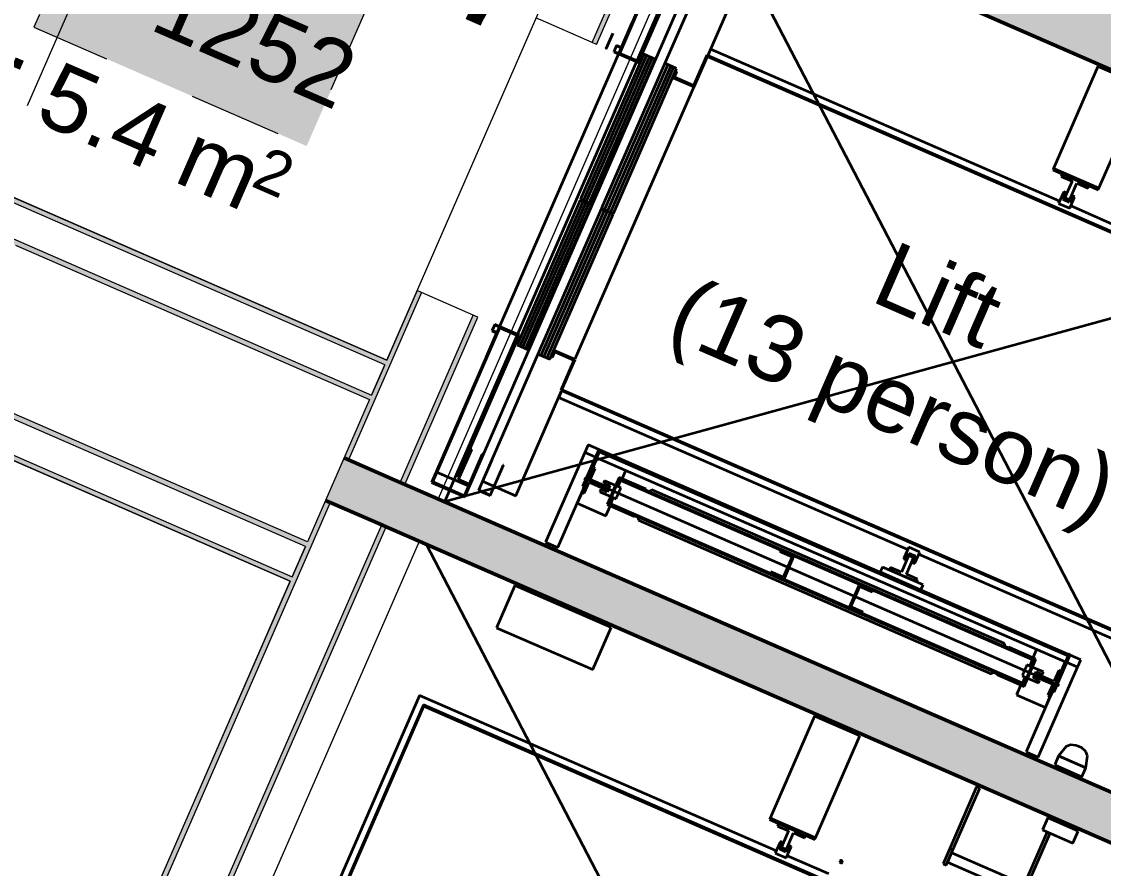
# Model space of a CAD drawing. Header units: millimetres. Extents: x -50172 to 258853, y -59787 to 25069.
# Drawn here: x 182827 to 186099, y -393 to 2169 of the extents above; entities that cross this region are included whole.
import ezdxf
from ezdxf.enums import TextEntityAlignment as Align

# ---------------------------------------------------------------- set-up
doc = ezdxf.new("R2010")
doc.units = ezdxf.units.MM
doc.header["$MEASUREMENT"] = 0
doc.linetypes.add('Dashed', pattern=[564.444447, 282.222223, -282.222223])
doc.linetypes.add('Double Dashed', pattern=[1093.611073, 529.166651, -211.666656, 141.111112, -211.666656])
for name, color, linetype in [('A-05-M_Gross_Int_Circulation', 7, 'Continuous'), ('A-15-MG_Structural_Grid', 7, 'Continuous'), ('A-20-M_Floor_Slab', 7, 'Continuous'), ('A-25-M_Wall_Int', 7, 'Continuous'), ('A-95-P_Drawing', 7, 'Continuous'), ('ArchiCAD Door Markers', 7, 'Continuous'), ('ArchiCAD Doors', 7, 'Continuous')]:
    doc.layers.add(name, color=color, linetype=linetype)
for name, color, linetype, lineweight, true_color in [('A-05-M_Gross_Int_Circulation_Pen_No__74', 7, 'Continuous', 20, 0x606060), ('A-15-MG_Structural_Grid_Pen_No__163', 7, 'Continuous', 0, 0x750077), ('A-25-M_Wall_Int_Pen_No__107', 7, 'Continuous', 15, 0xa6a6a6), ('A-25-M_Wall_Int_Pen_No__27', 7, 'Continuous', 50, 0x2a2a2a), ('A-95-H_Fill_Plan.Fill#1_Pen_No__61', 7, 'Continuous', 20, 0x6a6a6a), ('ArchiCAD Doors_Pen_No__43', 7, 'Continuous', 30, 0x444444), ('ArchiCAD Doors_Pen_No__63', 7, 'Continuous', 20, 0x606060)]:
    doc.layers.add(name, color=color, linetype=linetype, lineweight=lineweight, true_color=true_color)
for name, color, linetype, lineweight in [('A-20-M_Floor_Slab_Pen_No__89', 8, 'Continuous', 20), ('A-25-M_Wall_Int_Pen_No__1', 7, 'Continuous', 13), ('A-80-M_Lift_Pen_No__8', 7, 'Continuous', 35), ('A-95-H_Fill_Plan.Fill#1_Pen_No__1', 7, 'Continuous', 13), ('A-95-P_Drawing_Pen_No__2', 8, 'Continuous', 15), ('ArchiCAD Door Markers_Pen_No__1', 7, 'Continuous', 13), ('ArchiCAD Door Markers_Pen_No__5', 7, 'Continuous', 25), ('ArchiCAD Doors_Pen_No__1', 7, 'Continuous', 13), ('ArchiCAD Zone Stamps_Pen_No__9', 7, 'Continuous', 13)]:
    doc.layers.add(name, color=color, linetype=linetype, lineweight=lineweight)
doc.styles.add('GENERATED_STYLE_1', font='')
doc.styles.add('GENERATED_STYLE_2', font='')
doc.styles.add('GENERATED_STYLE_3', font='')
doc.styles.add('GENERATED_STYLE_4', font='')
doc.styles.get('GENERATED_STYLE_1').set_extended_font_data('Arial', bold=True)
doc.styles.get('GENERATED_STYLE_2').set_extended_font_data('Swis721 BT', bold=True)
doc.styles.get('GENERATED_STYLE_3').set_extended_font_data('Arial')
doc.styles.get('GENERATED_STYLE_4').set_extended_font_data('Swis721 BT')

# ---------------------------------------------------------------- blocks, each defined once
blk = doc.blocks.new('Lobby_INB 1252_39_3', base_point=(183406.3, 2100.4))
at = {"layer": 'A-05-M_Gross_Int_Circulation_Pen_No__74', "linetype": 'Continuous'}
for p, q in [((183931.1, 1144.7), (184687.4, 2879.1)), ((181295.1, 2294.1), (183931.1, 1144.7))]:
    blk.add_line(p, q, dxfattribs=at)
at = {"layer": 'ArchiCAD Zone Stamps_Pen_No__9'}
for tag, height, style, p in [('ROOM_NAME', 250, 'GENERATED_STYLE_1', (183167, 3401.2)), ('zoneNameLine2', 250, 'GENERATED_STYLE_1', (182978.5, 2969.1)), ('ROOM_NUMBER', 200, 'GENERATED_STYLE_3', (182790.1, 2548.4)), ('measuredAreaCode', 200, 'GENERATED_STYLE_3', (182633.1, 2188.3)), ('DUMMY_649', 200, 'GENERATED_STYLE_3', (182940.5, 2054.2)), ('DUMMY_650', 200, 'GENERATED_STYLE_3', (183290, 1901.8)), ('DUMMY_651', 133.3, 'GENERATED_STYLE_3', (183569.3, 1795.3))]:
    blk.add_attdef(tag, text='', height=height, rotation=336.4404, dxfattribs=dict(at, style=style)).set_placement(p, align=Align.TOP_LEFT)
blk = doc.blocks.new('Stair 03_INB 1253_40_3', base_point=(180885.9, -2222.7))
at = {"layer": 'A-05-M_Gross_Int_Circulation_Pen_No__74', "linetype": 'Continuous'}
for p, q in [((183639.3, 475.5), (182449.4, 994.4)), ((181172.9, -5180.7), (183639.3, 475.5))]:
    blk.add_line(p, q, dxfattribs=at)
at = {"layer": 'ArchiCAD Zone Stamps_Pen_No__9'}
for tag, height, style, p in [('ROOM_NAME', 250, 'GENERATED_STYLE_1', (180646.6, -921.9)), ('zoneNameLine2', 250, 'GENERATED_STYLE_1', (180458.1, -1354)), ('ROOM_NUMBER', 200, 'GENERATED_STYLE_3', (180269.7, -1774.7)), ('measuredAreaCode', 200, 'GENERATED_STYLE_3', (180112.7, -2134.9)), ('DUMMY_649', 200, 'GENERATED_STYLE_3', (180420.1, -2268.9)), ('DUMMY_650', 200, 'GENERATED_STYLE_3', (180909.4, -2482.3)), ('DUMMY_651', 133.3, 'GENERATED_STYLE_3', (181188.7, -2588.8))]:
    blk.add_attdef(tag, text='', height=height, rotation=336.4404, dxfattribs=dict(at, style=style)).set_placement(p, align=Align.TOP_LEFT)
blk = doc.blocks.new('Slab_3_3', base_point=(169200.6, -115.4))
at = {"layer": 'A-20-M_Floor_Slab_Pen_No__89', "linetype": 'Continuous', "flags": 128}
for points in [[(184086.2, 724.8), (186359.5, -266.4), (187160.9, 1571.5), (184887.6, 2562.7)], [(183228.9, -1241.4), (184030.3, 596.5), (186303.5, -394.8), (185502.1, -2232.6)]]:
    blk.add_lwpolyline(points, close=True, dxfattribs=at)
blk = doc.blocks.new('Double Door Asymmetric 19_4')
at = {"layer": 'ArchiCAD Doors_Pen_No__1', "linetype": 'Continuous'}
for p, q in [((-623.4, 0), (-635.4, 0)), ((-623.4, 0), (-623.4, -15)), ((623.4, 0), (623.4, -15)), ((623.4, 0), (635.4, 0)), ((-623.4, -15), (-623.4, -115)), ((623.4, -15), (623.4, -115)), ((-623.4, -130), (-635.4, -130)), ((-623.4, -115), (-623.4, -130)), ((623.4, -115), (623.4, -130)), ((623.4, -130), (635.4, -130))]:
    blk.add_line(p, q, dxfattribs=at)
at = {"layer": 'ArchiCAD Doors_Pen_No__43', "linetype": 'Continuous'}
for p, q in [((-557.4, 0), (-623.4, 0)), ((-623.4, 0), (-623.4, -130)), ((-557.4, -130), (-557.4, 0)), ((623.4, 0), (557.4, 0)), ((557.4, 0), (557.4, -130)), ((623.4, -130), (623.4, 0)), ((-623.4, -130), (-557.4, -130)), ((557.4, -130), (623.4, -130))]:
    blk.add_line(p, q, dxfattribs=at)
at = {"layer": 'ArchiCAD Doors_Pen_No__63', "linetype": 'Continuous'}
for p, q in [((-557.4, 0), (-557.4, 724.9)), ((557.4, 0), (557.4, 390))]:
    blk.add_line(p, q, dxfattribs=at)
for centre, radius, start, end in [((-557.4, 0), 724.9, 0, 90), ((557.4, 0), 390, 90, 180)]:
    blk.add_arc(centre, radius, start, end, dxfattribs=at)
blk = doc.blocks.new('Door Stamp 17_2')
at = {"layer": 'ArchiCAD Door Markers_Pen_No__5', "linetype": 'Continuous'}
for p, q in [((529.8, -190), (-529.8, -190)), ((-529.8, -190), (-529.8, -401.8)), ((529.8, -401.8), (529.8, -190)), ((-529.8, -401.8), (529.8, -401.8)), ((-529.8, -401.8), (529.8, -401.8))]:
    blk.add_line(p, q, dxfattribs=at)
at = {"layer": 'ArchiCAD Door Markers_Pen_No__1', "style": 'GENERATED_STYLE_2'}
blk.add_attdef('AC_WIDO_ID', text='', height=150, dxfattribs=at).set_placement((-470.9, -357), align=Align.BOTTOM_LEFT)
blk = doc.blocks.new('Wall_78_3', base_point=(181176, 2346))
at = {"layer": 'A-25-M_Wall_Int_Pen_No__107', "linetype": 'Continuous'}
for points in [[(181295.1, 2294.1), (181289.1, 2280.3), (181541.8, 2170.1), (181547.8, 2183.9)], [(181249.2, 2188.7), (181243.2, 2174.9), (181495.8, 2064.7), (181501.8, 2078.5)], [(182690.8, 1685.5), (182684.8, 1671.8), (183925.1, 1130.9), (183931.1, 1144.7)], [(182638.8, 1566.3), (183879.1, 1025.5), (183885.1, 1039.2), (182644.8, 1580.1)]]:
    blk.add_hatch(color=256, dxfattribs=at).paths.add_polyline_path(points)
at = {"layer": 'A-25-M_Wall_Int_Pen_No__1', "linetype": 'Continuous'}
for p, q in [((181541.8, 2170.1), (181289.1, 2280.3)), ((181249.2, 2188.7), (181501.8, 2078.5)), ((181501.8, 2078.5), (181541.8, 2170.1)), ((181547.8, 2183.9), (181536.8, 2188.7)), ((181541.8, 2170.1), (181547.8, 2183.9)), ((181495.8, 2064.7), (181484.8, 2069.5)), ((181495.8, 2064.7), (181501.8, 2078.5)), ((182644.8, 1580.1), (182684.8, 1671.8)), ((182684.8, 1671.8), (182690.8, 1685.5)), ((183925.1, 1130.9), (182684.8, 1671.8)), ((182690.8, 1685.5), (182701.8, 1680.7)), ((182638.8, 1566.3), (182644.8, 1580.1)), ((182644.8, 1580.1), (183885.1, 1039.2)), ((182638.8, 1566.3), (182649.8, 1561.5))]:
    blk.add_line(p, q, dxfattribs=at)
at = {"layer": 'A-25-M_Wall_Int_Pen_No__1', "linetype": 'Continuous', "flags": 128}
for points in [[(181547.8, 2183.9), (181295.1, 2294.1)], [(181289.1, 2280.3), (181249.2, 2188.7)], [(181243.2, 2174.9), (181495.8, 2064.7)], [(183931.1, 1144.7), (182690.8, 1685.5)], [(182638.8, 1566.3), (182689.2, 1544.4)], [(182703, 1538.4), (182794.6, 1498.4)], [(182808.4, 1492.4), (183879.1, 1025.5)], [(183885.1, 1039.2), (183925.1, 1130.9)]]:
    blk.add_lwpolyline(points, dxfattribs=at)
at = {"layer": 'ArchiCAD Door Markers'}
ref = blk.add_blockref('Door Stamp 17_2', (182119.3, 1934.7), dxfattribs=dict(at, rotation=336.440386522318))
ref.add_attrib('AC_WIDO_ID', 'XD01.013', dxfattribs={"layer": 'ArchiCAD Door Markers_Pen_No__1', "color": 7, "height": 150, "rotation": 336.4404, "style": 'GENERATED_STYLE_2'}).set_placement((181527, 1799.5), align=Align.BOTTOM_LEFT)
at = {"layer": 'ArchiCAD Doors', "color": 251, "linetype": 'Continuous', "lineweight": 20, "true_color": 0x606060, "xscale": -1, "zscale": 1000, "rotation": 156.4403865223181}
blk.add_blockref('Double Door Asymmetric 19_4', (182067.3, 1815.5), dxfattribs=at)
blk = doc.blocks.new('Wall_80_3', base_point=(182620.5, 1061.6))
at = {"layer": 'A-25-M_Wall_Int_Pen_No__107', "linetype": 'Continuous'}
for points in [[(183691.3, 594.7), (182620.5, 1061.6), (182600.8, 1053.8), (183685.3, 580.9)], [(182449.4, 994.4), (183639.3, 475.5), (183645.3, 489.3), (182469.1, 1002.1)]]:
    blk.add_hatch(color=256, dxfattribs=at).paths.add_polyline_path(points)
at = {"layer": 'A-25-M_Wall_Int_Pen_No__1', "linetype": 'Continuous'}
for p, q in [((183685.3, 580.9), (182600.8, 1053.8)), ((182469.1, 1002.1), (183645.3, 489.3))]:
    blk.add_line(p, q, dxfattribs=at)
at = {"layer": 'A-25-M_Wall_Int_Pen_No__1', "linetype": 'Continuous', "flags": 128}
for points in [[(183691.3, 594.7), (182620.5, 1061.6)], [(182449.4, 994.4), (183639.3, 475.5)], [(183645.3, 489.3), (183685.3, 580.9)]]:
    blk.add_lwpolyline(points, dxfattribs=at)
blk = doc.blocks.new('Simple Door Opening_9')
at = {"layer": 'ArchiCAD Doors_Pen_No__1', "linetype": 'Continuous'}
for p, q in [((-450, 200), (-450, 185)), ((450, 200), (450, 185)), ((-450, 185), (-450, 15)), ((450, 185), (450, 15)), ((-450, 15), (-450, 0)), ((450, 15), (450, 0))]:
    blk.add_line(p, q, dxfattribs=at)
blk = doc.blocks.new('Wall_81_3', base_point=(181172.9, -5180.7))
at = {"layer": 'A-25-M_Wall_Int_Pen_No__107', "linetype": 'Continuous'}
for points in [[(184566, 2100.2), (184870.7, 2799.2), (184857, 2805.2), (184552.2, 2106.2)], [(183815.8, 842.8), (184036.6, 1349.2), (184022.9, 1355.2), (183802.1, 848.8)], [(183985.4, 768.8), (184206.2, 1275.3), (184192.5, 1281.3), (183971.6, 774.8)], [(183746.1, 720.4), (182944.7, -1117.5), (182958.4, -1123.4), (183759.8, 714.4)], [(183915.7, 646.5), (183114.3, -1191.4), (183128, -1197.4), (183929.4, 640.5)]]:
    blk.add_hatch(color=256, dxfattribs=at).paths.add_polyline_path(points)
at = {"layer": 'A-25-M_Wall_Int_Pen_No__107', "linetype": 'Continuous', "lineweight": 0, "true_color": 0x535353}
for points in [[(183802.1, 848.8), (183746.1, 720.4), (183759.8, 714.4), (183815.8, 842.8)], [(183815.8, 842.8), (183759.8, 714.4), (183915.7, 646.5), (183971.6, 774.8)], [(183971.6, 774.8), (183915.7, 646.5), (183929.4, 640.5), (183985.4, 768.8)]]:
    blk.add_hatch(color=251, dxfattribs=at).paths.add_polyline_path(points)
at = {"layer": 'A-25-M_Wall_Int_Pen_No__1', "linetype": 'Continuous'}
for p, q in [((184552.2, 2106.2), (184857, 2805.2)), ((184036.6, 1349.2), (183815.8, 842.8)), ((183971.6, 774.8), (184192.5, 1281.3)), ((183759.8, 714.4), (182958.4, -1123.4)), ((183114.3, -1191.4), (183915.7, 646.5))]:
    blk.add_line(p, q, dxfattribs=at)
at = {"layer": 'A-25-M_Wall_Int_Pen_No__1', "linetype": 'Continuous', "flags": 128}
for points in [[(184566, 2100.2), (184870.7, 2799.2)], [(184022.9, 1355.2), (183931.1, 1144.7)], [(183985.4, 768.8), (184206.2, 1275.3)], [(183925.1, 1130.9), (183885.1, 1039.2)], [(183879.1, 1025.5), (183691.3, 594.7)], [(183128, -1197.4), (183929.4, 640.5)], [(183685.3, 580.9), (183645.3, 489.3)], [(183639.3, 475.5), (181172.9, -5180.7)]]:
    blk.add_lwpolyline(points, dxfattribs=at)
at = {"layer": 'A-25-M_Wall_Int_Pen_No__27', "linetype": 'Continuous'}
for p, q in [((183815.8, 842.8), (183802.1, 848.8)), ((183971.6, 774.8), (183815.8, 842.8)), ((183985.4, 768.8), (183971.6, 774.8)), ((183746.1, 720.4), (183759.8, 714.4)), ((183759.8, 714.4), (183915.7, 646.5)), ((183915.7, 646.5), (183929.4, 640.5))]:
    blk.add_line(p, q, dxfattribs=at)
at = {"layer": 'ArchiCAD Doors', "color": 251, "linetype": 'Continuous', "lineweight": 20, "true_color": 0x606060, "xscale": -0.9999999999999997, "zscale": 1000, "rotation": 246.4404151012782}
blk.add_blockref('Simple Door Opening_9', (184202.8, 1767.7), dxfattribs=at)
blk = doc.blocks.new('Wall_82_3', base_point=(183802.1, 848.8))
at = {"layer": 'A-25-M_Wall_Int_Pen_No__107', "linetype": 'Continuous', "lineweight": 0, "true_color": 0x535353}
blk.add_hatch(color=251, dxfattribs=at).paths.add_polyline_path([(183929.4, 640.5), (186395.2, -434.7), (186451.2, -306.4), (183985.4, 768.8)])
at = {"layer": 'A-25-M_Wall_Int_Pen_No__27', "linetype": 'Continuous', "flags": 128}
for points in [[(186451.2, -306.4), (183985.4, 768.8)], [(183929.4, 640.5), (186395.2, -434.7)]]:
    blk.add_lwpolyline(points, dxfattribs=at)
blk = doc.blocks.new('Wall_114_3', base_point=(187614, 1744.8))
at = {"layer": 'A-25-M_Wall_Int_Pen_No__107', "linetype": 'Continuous', "lineweight": 0, "true_color": 0x535353}
blk.add_hatch(color=251, dxfattribs=at).paths.add_polyline_path([(187614, 1744.8), (184922.7, 2918.3), (184786.8, 2606.7), (187252.6, 1531.5)])
at = {"layer": 'A-25-M_Wall_Int_Pen_No__27', "linetype": 'Continuous', "flags": 128}
for points in [[(184922.7, 2918.3), (184786.8, 2606.7)], [(187614, 1744.8), (184922.7, 2918.3)], [(184786.8, 2606.7), (187252.6, 1531.5)]]:
    blk.add_lwpolyline(points, dxfattribs=at)
blk = doc.blocks.new('Sign Disabled 19')
at = {"layer": 'A-95-P_Drawing_Pen_No__2', "linetype": 'Continuous'}
for p, q in [((-123.6, 420.7), (-78.8, 86.1)), ((-67.4, 383.6), (-67.2, 385.5)), ((-43.7, 267.7), (-67.4, 383.6)), ((165.7, 266.8), (-43.7, 267.7)), ((165.6, 221), (165.7, 266.8)), ((-136, 183.1), (-141.5, 224.1)), ((-17.6, 139.9), (-34.4, 221.8)), ((-34.4, 221.8), (165.6, 221)), ((243.1, 138.9), (-17.6, 139.9)), ((294.8, -71.4), (243.1, 138.9)), ((-78.8, 86.1), (205.6, 84.9)), ((205.6, 84.9), (275.7, -172.4)), ((387.9, -51.1), (294.8, -71.4)), ((407.9, -132.4), (387.9, -51.1)), ((234, -97.7), (195.1, -88.9)), ((275.7, -172.4), (407.9, -132.4))]:
    blk.add_line(p, q, dxfattribs=at)
for centre, radius, start, end in [((-56.9, 464.8), 79.9, 262.6381, 213.4333), ((-38.6, -35.9), 279.6, 111.5915, 347.2138), ((-38.6, -35.8), 239.7, 113.9786, 347.2138)]:
    blk.add_arc(centre, radius, start, end, dxfattribs=at)
blk = doc.blocks.new('Standard grid marker')
at = {"layer": 'A-15-MG_Structural_Grid_Pen_No__163', "linetype": 'Double Dashed'}
blk.add_line((1000, 0), (29726, 0), dxfattribs=at)
at = {"layer": 'A-15-MG_Structural_Grid_Pen_No__163', "style": 'GENERATED_STYLE_4'}
for tag, p in [('AC_MarkerText_1_0', (-500, 41.2)), ('AC_MarkerText_1_1', (31226, 41.2))]:
    blk.add_attdef(tag, text='', height=350, rotation=90, dxfattribs=at).set_placement(p, align=Align.MIDDLE_CENTER)

msp = doc.modelspace()

# ---------------------------------------------------------------- hatches: boundary and pattern name
at = {"layer": 'A-95-H_Fill_Plan.Fill#1_Pen_No__61', "linetype": 'Continuous', "lineweight": 0, "true_color": 0x1a1a1a}
msp.add_hatch(color=179, dxfattribs=at).paths.add_polyline_path([(184248.4, 3076), (183423.4, 3435.7), (182863.8, 2152.4), (183688.8, 1792.7)])

# ---------------------------------------------------------------- linework, layer by layer
at = {"layer": 'A-80-M_Lift_Pen_No__8', "linetype": 'Continuous'}
for p, q in [((184907.6, 2554.1), (186379.5, -275.1)), ((184121.2, 750.6), (184892.6, 2519.7)), ((184837.6, 2543.7), (184631.8, 2071.6)), ((184635.7, 2073.1), (184839.2, 2539.7)), ((184875.4, 2472.7), (184690.7, 2049.2)), ((184692.3, 2045.2), (184878.1, 2471.5)), ((184187, 776.4), (184918.5, 2453.9)), ((184940, 2428.1), (184772.1, 2043.1)), ((184902.1, 2066.1), (185040.8, 2384.2)), ((184671.5, 2163.9), (184639.7, 2091)), ((184671.9, 2163.7), (184671.5, 2163.9)), ((184626, 2097), (184617.6, 2077.8)), ((184618.9, 2078.3), (184626.5, 2095.7)), ((184639.7, 2091), (184626, 2097)), ((184626.5, 2095.7), (184639.8, 2089.9)), ((184631.8, 2071.6), (184272, 1246.6)), ((184708.8, 2070.7), (184517.6, 1632.1)), ((184717.3, 2067), (184526.1, 1628.4)), ((184725.8, 2063.3), (184534.5, 1624.7)), ((184617.6, 2077.8), (184631.8, 2071.6)), ((184632.2, 2072.5), (184618.9, 2078.3)), ((184631.8, 2071.6), (184692.3, 2045.2)), ((184690.7, 2049.2), (184635.7, 2073.1)), ((184742.7, 2055.9), (184708.8, 2070.7)), ((184899.3, 2067.3), (184859.4, 1975.6)), ((184860.9, 1971.7), (184900.9, 2063.3)), ((186829.8, 1225.5), (184899.3, 2067.3)), ((184900.9, 2063.3), (186825.9, 1224)), ((184910.9, 2086.3), (184902.1, 2066.1)), ((185966.6, 1625.9), (184910.9, 2086.3)), ((184734.3, 2059.6), (184543, 1621)), ((184551.5, 1617.4), (184742.7, 2055.9)), ((184772.1, 2043.1), (184580.8, 1604.3)), ((184781, 2039.2), (184589.7, 1600.4)), ((184790, 2035.3), (184598.6, 1596.5)), ((184798.9, 2031.4), (184607.5, 1592.6)), ((184690.5, 2057.4), (184687.5, 2050.6)), ((184688.4, 2050.2), (184691.4, 2057)), ((184691.4, 2057), (184690.5, 2057.4)), ((184807.8, 2027.5), (184772.1, 2043.1)), ((186082.5, 2033.6), (185948, 1725.1)), ((186220, 1973.6), (186082.5, 2033.6)), ((184616.5, 1588.8), (184807.8, 2027.5)), ((184806.3, 2019), (184797.7, 1999.3)), ((184797.7, 1999.3), (184860.9, 1971.7)), ((184801.6, 2000.8), (184809, 2017.8)), ((184859.4, 1975.6), (184801.6, 2000.8)), ((184809, 2017.8), (184806.3, 2019)), ((184859.6, 1972.3), (184499.8, 1147.3)), ((186085.5, 1665.2), (186220, 1973.6)), ((185948, 1725.1), (185946, 1720.5)), ((185946, 1720.5), (186083.5, 1660.6)), ((186085.5, 1665.2), (185948, 1725.1)), ((185974, 1708.3), (185970.8, 1701)), ((186055.5, 1672.8), (185974, 1708.3)), ((185970.8, 1701), (186004.2, 1686.4)), ((186004.2, 1686.4), (185982.6, 1636.9)), ((185997.3, 1630.5), (186018.9, 1680)), ((186018.9, 1680), (186052.3, 1665.4)), ((186052.3, 1665.4), (186055.5, 1672.8)), ((185978.2, 1652.5), (185963.6, 1619)), ((185977.4, 1630.5), (185985.6, 1649.3)), ((185978.8, 1653.9), (185978.2, 1652.5)), ((185985.6, 1649.3), (185978.2, 1652.5)), ((185986.2, 1650.7), (185978.8, 1653.9)), ((185982.6, 1636.9), (185997.3, 1630.5)), ((185985.6, 1649.3), (185986.2, 1650.7)), ((186004.4, 1641.1), (185996.2, 1622.3)), ((185997.1, 1604.4), (186011.7, 1637.9)), ((186005, 1642.5), (186004.4, 1641.1)), ((186011.7, 1637.9), (186004.4, 1641.1)), ((186012.3, 1639.3), (186005, 1642.5)), ((186011.7, 1637.9), (186012.3, 1639.3)), ((186083.5, 1660.6), (186085.5, 1665.2)), ((184516.4, 1629.3), (184325.1, 1190.8)), ((184524.9, 1625.7), (184333.6, 1187)), ((184533.3, 1622), (184342.1, 1183.3)), ((184541.8, 1618.3), (184350.6, 1179.6)), ((184359.1, 1176), (184550.3, 1614.5)), ((184550.3, 1614.5), (184516.4, 1629.3)), ((184517.6, 1632.1), (184551.5, 1617.4)), ((184580.8, 1604.3), (184579.7, 1602)), ((184580.8, 1604.3), (184616.5, 1588.8)), ((185963.6, 1619), (185997.1, 1604.4)), ((185996.2, 1622.3), (185977.4, 1630.5)), ((185996.8, 1623.7), (185978, 1631.9)), ((186125.4, 1556.6), (186000.1, 1611.3)), ((184579.7, 1602), (184388.4, 1163.2)), ((184588.7, 1598.1), (184397.3, 1159.3)), ((184597.6, 1594.2), (184406.2, 1155.4)), ((184606.5, 1590.3), (184415.2, 1151.5)), ((184424.1, 1147.6), (184615.5, 1586.4)), ((184615.5, 1586.4), (184579.7, 1602)), ((187180.9, 1562.8), (184106.2, 716.2)), ((184272, 1246.6), (184066.2, 774.5)), ((184257.8, 1252.8), (184249.4, 1233.6)), ((184250.7, 1234.1), (184258.3, 1251.5)), ((184272, 1246.6), (184257.8, 1252.8)), ((184258.3, 1251.5), (184271.6, 1245.7)), ((184332.5, 1220.2), (184272, 1246.6)), ((184070.1, 776.1), (184273.6, 1242.7)), ((184328.6, 1218.7), (184143.9, 795.2)), ((184146.7, 794), (184332.5, 1220.2)), ((184263.2, 1227.6), (184231.4, 1154.7)), ((184249.4, 1233.6), (184263.2, 1227.6)), ((184264, 1228.3), (184250.7, 1234.1)), ((184273.6, 1242.7), (184328.6, 1218.7)), ((184325.4, 1220.1), (184321.6, 1211.4)), ((184321.6, 1211.4), (184322.5, 1211)), ((184322.5, 1211), (184326.3, 1219.7)), ((184325.1, 1190.8), (184359.1, 1176)), ((184388.4, 1163.2), (184220.5, 778.2)), ((184231.4, 1154.7), (184231.9, 1154.5)), ((184388.4, 1163.2), (184424.1, 1147.6)), ((184437.9, 1174.3), (184429.4, 1154.6)), ((184429.4, 1154.6), (184432.1, 1153.4)), ((184432.1, 1153.4), (184439.5, 1170.3)), ((184501.2, 1146.7), (184437.9, 1174.3)), ((184439.5, 1170.3), (184497.2, 1145.1)), ((184461.2, 1055), (184501.2, 1146.7)), ((184497.2, 1145.1), (184457.3, 1053.5)), ((184321.3, 734.2), (184460, 1052.3)), ((184460, 1052.3), (184451.2, 1032.1)), ((184457.3, 1053.5), (186387.7, 211.7)), ((186386.2, 215.7), (184461.2, 1055)), ((184451.2, 1032.1), (185507, 571.8)), ((184540.1, 888.1), (184530.1, 865.2)), ((184572.2, 874.1), (184540.1, 888.1)), ((184187.2, 874.5), (184147.3, 782.8)), ((184148.6, 783.3), (184188.1, 874.1)), ((184220.2, 860.1), (184180.7, 769.4)), ((184181.2, 768), (184221.1, 859.7)), ((184188.1, 874.1), (184187.2, 874.5)), ((184221.1, 859.7), (184220.2, 860.1)), ((184530.1, 865.2), (184411.6, 593.4)), ((184572.4, 874.6), (184523.6, 762.7)), ((184528.2, 760.7), (184576.9, 872.6)), ((184562.2, 851.2), (184530.1, 865.2)), ((184576.9, 872.6), (184572.4, 874.6)), ((184576.7, 872.1), (184574.7, 867.5)), ((184574.7, 867.5), (185991.9, 249.6)), ((185993.9, 254.2), (184576.7, 872.1)), ((184248.5, 842.3), (184208.5, 750.7)), ((184209.8, 751.2), (184249.4, 841.9)), ((184283.3, 827.1), (184243.7, 736.4)), ((184244.3, 735.1), (184284.2, 826.7)), ((184249.4, 841.9), (184248.5, 842.3)), ((184284.2, 826.7), (184283.3, 827.1)), ((184554.2, 820.3), (184521.4, 745.2)), ((184561.5, 817.1), (184554.2, 820.3)), ((184567.2, 849), (184554.6, 820.1)), ((184566.7, 849.2), (185983.9, 231.3)), ((184082.9, 805.4), (184178.3, 763.9)), ((184143.9, 795.2), (184146.7, 794)), ((184527.7, 787.1), (185965, 160.4)), ((184546.9, 783.7), (184561.5, 817.1)), ((184633.7, 790), (184597.7, 707.5)), ((184601.6, 709.1), (184635.2, 786.1)), ((184716.2, 754), (184633.7, 790)), ((184635.2, 786.1), (184715, 751.3)), ((184643.3, 785.8), (184654.3, 811)), ((184066.2, 774.5), (184167, 730.6)), ((184165.5, 734.5), (184070.1, 776.1)), ((184147.3, 782.8), (184181.2, 768)), ((184180.7, 769.4), (184148.6, 783.3)), ((184184.3, 777.6), (184165.5, 734.5)), ((184167, 730.6), (184187, 776.4)), ((184187, 776.4), (184184.3, 777.6)), ((184220.5, 778.2), (184321.3, 734.2)), ((184448.2, 577.4), (184528.2, 760.7)), ((184523.6, 762.7), (184528.2, 760.7)), ((184528.7, 742), (184543.3, 775.4)), ((184543.3, 775.4), (184598.3, 751.4)), ((184601.9, 759.7), (184546.9, 783.7)), ((184578.6, 753.8), (184575.4, 746.4)), ((184597.4, 745.6), (184578.6, 753.8)), ((184590, 779.9), (184586.8, 772.5)), ((184586.8, 772.5), (184605.6, 764.4)), ((184623.4, 765.3), (184590, 779.9)), ((184605.6, 764.4), (184597.4, 745.6)), ((184598.3, 751.4), (184601.9, 759.7)), ((184608.8, 731.8), (184623.4, 765.3)), ((184639.4, 758.1), (184625.6, 764.1)), ((184638.4, 780.9), (184630.2, 762.1)), ((184634.9, 747.9), (184637.3, 753.2)), ((184637.3, 753.2), (184638.8, 756.8)), ((184639.6, 783.6), (184638.4, 780.9)), ((185885, 237.3), (184638.4, 780.9)), ((184638.8, 756.8), (184639.4, 758.1)), ((185886.2, 240), (184639.6, 783.6)), ((184641.9, 782.6), (184642.1, 783.1)), ((184697.1, 759.1), (184696.9, 758.6)), ((184715, 751.3), (184716.2, 754)), ((184121.2, 750.6), (184106.2, 716.2)), ((184208.5, 750.7), (184244.3, 735.1)), ((184243.7, 736.4), (184209.8, 751.2)), ((184521.8, 745), (184507.3, 711.5)), ((184521.4, 745.2), (184528.7, 742)), ((184575.4, 746.4), (184608.8, 731.8)), ((184615.8, 729.1), (184607.6, 710.3)), ((184611.2, 731.1), (184625, 725.1)), ((184625, 725.1), (184625.5, 726.3)), ((184625.5, 726.3), (184627.1, 729.9)), ((184627.1, 729.9), (184629.4, 735.3)), ((184629.4, 735.3), (184632.2, 741.6)), ((184632.2, 741.6), (184634.9, 747.9)), ((184725, 747.4), (184715.2, 751.7)), ((184732.8, 752.2), (184724, 746.8)), ((185799.8, 287), (184732.8, 752.2)), ((184506.8, 711.7), (184507.3, 711.5)), ((184507.3, 711.5), (184594.3, 673.5)), ((184594.3, 673.5), (184607.3, 703.3)), ((184597.7, 707.5), (184680.2, 671.5)), ((184681.4, 674.3), (184601.6, 709.1)), ((184607.6, 710.3), (184606.4, 707.5)), ((184606.4, 707.5), (185853.1, 163.9)), ((185854.3, 166.7), (184607.6, 710.3)), ((184608.5, 706.1), (184608.7, 706.5)), ((184663.7, 682.5), (184663.5, 682.1)), ((184680.2, 671.5), (184681.4, 674.3)), ((184681.2, 673.8), (184691, 669.5)), ((184690.8, 670.7), (184692.9, 660.6)), ((184692.9, 660.6), (185759.8, 195.3)), ((184411.6, 593.4), (184448.2, 577.4)), ((184050.2, 587.9), (185522.1, -2241.3)), ((185121.5, 569.1), (185119.9, 565.4)), ((185119.9, 565.4), (185157.5, 549)), ((185162.8, 551.1), (185121.5, 569.1)), ((185510, 578.6), (185495.4, 545.2)), ((185502.7, 542), (185510.9, 560.8)), ((185543.4, 564), (185510, 578.6)), ((185510.3, 559.4), (185529.1, 551.2)), ((185510.9, 560.8), (185529.7, 552.6)), ((185528.8, 530.6), (185543.4, 564)), ((185540.4, 557.2), (186376.2, 192.7)), ((185157.5, 549), (185130.7, 487.6)), ((185132.8, 482.4), (185162.8, 551.1)), ((185509.8, 552.5), (185488.2, 503)), ((185495.4, 545.2), (185494.8, 543.8)), ((185494.8, 543.8), (185502.1, 540.6)), ((185495.4, 545.2), (185502.7, 542)), ((185502.1, 540.6), (185502.7, 542)), ((185502.9, 496.6), (185524.4, 546.1)), ((185524.4, 546.1), (185509.8, 552.5)), ((185521.5, 533.8), (185520.9, 532.4)), ((185520.9, 532.4), (185528.2, 529.2)), ((185529.7, 552.6), (185521.5, 533.8)), ((185521.5, 533.8), (185528.8, 530.6)), ((185528.2, 529.2), (185528.8, 530.6)), ((185093.2, 504), (185091.6, 500.3)), ((185091.6, 500.3), (185132.8, 482.4)), ((185130.7, 487.6), (185093.2, 504)), ((185430.5, 518.4), (185424.1, 503.7)), ((185424.1, 503.7), (185547, 450.1)), ((185553.3, 464.8), (185430.5, 518.4)), ((185454.7, 517.6), (185451.5, 510.3)), ((185451.5, 510.3), (185533.1, 474.7)), ((185488.2, 503), (185454.7, 517.6)), ((185536.3, 482), (185502.9, 496.6)), ((184319, 462.5), (184263.5, 335.1)), ((184609.6, 335.8), (184319, 462.5)), ((185359.9, 465.2), (185329.9, 396.4)), ((185335.2, 398.5), (185361.9, 459.9)), ((185401.1, 447.2), (185359.9, 465.2)), ((185361.9, 459.9), (185399.5, 443.5)), ((185533.1, 474.7), (185536.3, 482)), ((185547, 450.1), (185553.3, 464.8)), ((185399.5, 443.5), (185401.1, 447.2)), ((185329.9, 396.4), (185371.1, 378.4)), ((185372.7, 382.1), (185335.2, 398.5)), ((185371.1, 378.4), (185372.7, 382.1)), ((184263.5, 335.1), (184554, 208.4)), ((184554, 208.4), (184609.6, 335.8)), ((185801.9, 276.8), (185799.8, 287)), ((185811.7, 274.2), (185801.5, 278.6)), ((185812.5, 276), (185811.3, 273.2)), ((185811.3, 273.2), (185891, 238.5)), ((185895, 240), (185812.5, 276)), ((185829, 265), (185829.2, 265.4)), ((185896.3, 269.4), (185885.4, 244.2)), ((185891, 238.5), (185857.5, 161.5)), ((185859, 157.5), (185895, 240)), ((185876.9, 218.5), (185885, 237.3)), ((185884.2, 241.5), (185884, 241)), ((185885, 237.3), (185886.2, 240)), ((185994.1, 254.6), (185945.3, 142.8)), ((185949.9, 140.8), (185998.7, 252.6)), ((185970.8, 202.6), (185983.4, 231.5)), ((186020.5, 215.3), (185988.5, 229.3)), ((185991.9, 249.6), (185993.9, 254.2)), ((185998.7, 252.6), (185994.1, 254.6)), ((186030.5, 238.2), (185998.5, 252.2)), ((186020.5, 215.3), (186030.5, 238.2)), ((185759.8, 195.3), (185768.7, 200.7)), ((185767.1, 199.8), (185777.3, 195.3)), ((185857.7, 199.6), (185855.4, 194.3)), ((185860.5, 206), (185857.7, 199.6)), ((185863.2, 212.3), (185860.5, 206)), ((185865.6, 217.6), (185863.2, 212.3)), ((185867.1, 221.2), (185865.6, 217.6)), ((185867.7, 222.5), (185867.1, 221.2)), ((185881.4, 216.5), (185867.7, 222.5)), ((185883.8, 215.7), (185869.2, 182.2)), ((185917.3, 201.1), (185883.8, 215.7)), ((185887.1, 183.2), (185895.3, 202)), ((185895.3, 202), (185914.1, 193.8)), ((185902, -56.5), (186020.5, 215.3)), ((185914.1, 193.8), (185917.3, 201.1)), ((185938.5, 127.2), (185971.3, 202.4)), ((185964, 205.6), (185949.4, 172.1)), ((185971.3, 202.4), (185964, 205.6)), ((185777.7, 196.2), (185776.5, 193.5)), ((185776.5, 193.5), (185859, 157.5)), ((185857.5, 161.5), (185777.7, 196.2)), ((185795.6, 188.4), (185795.8, 188.9)), ((185850.8, 164.9), (185850.6, 164.5)), ((185853.1, 163.9), (185854.3, 166.7)), ((185853.8, 190.7), (185853.3, 189.5)), ((185853.3, 189.5), (185867, 183.5)), ((185855.4, 194.3), (185853.8, 190.7)), ((185854.3, 166.7), (185862.5, 185.5)), ((185869.2, 182.2), (185902.7, 167.7)), ((185905.9, 175), (185887.1, 183.2)), ((185894.4, 196.1), (185890.8, 187.8)), ((185890.8, 187.8), (185945.8, 163.9)), ((185949.4, 172.1), (185894.4, 196.1)), ((185902.7, 167.7), (185905.9, 175)), ((185945.8, 163.9), (185931.2, 130.4)), ((185849.4, 161.7), (185836.4, 131.9)), ((185836.4, 131.9), (185923.5, 94)), ((185945.3, 142.8), (185865.4, -40.5)), ((185945.3, 142.8), (185949.9, 140.8)), ((184030.6, 130), (183571, -924.1)), ((184042, 101.1), (183599.9, -912.7)), ((185109.3, -340.3), (184030.6, 130)), ((185972.4, -740.7), (184042, 101.1)), ((185923.5, 94), (185938.1, 127.4)), ((185931.2, 130.4), (185938.5, 127.2)), ((183603.9, -911.2), (184043.5, 97.1)), ((184043.5, 97.1), (185968.5, -742.2)), ((185225.1, 67.4), (185090.6, -241.1)), ((185362.6, 7.4), (185225.1, 67.4)), ((185923.5, 94), (185923.9, 93.8)), ((185228.1, -301), (185362.6, 7.4)), ((185986.8, -24.8), (185963.6, -52.8)), ((186000, -19.6), (185986.8, -24.8)), ((186015.7, -21), (186000, -19.6)), ((186024.9, -25), (186015.7, -21)), ((186034, -29), (186024.9, -25)), ((186045.8, -39.6), (186034, -29)), ((185865.4, -40.5), (185902, -56.5)), ((185963.6, -52.8), (185951.7, -80.3)), ((186046.1, -88.8), (185963.6, -52.8)), ((185963.6, -52.8), (186004.9, -70.8)), ((186051, -52.7), (186045.8, -39.6)), ((186046.1, -88.8), (186051, -52.7)), ((185951.7, -80.3), (186034.2, -116.3)), ((186004.9, -70.8), (186046.1, -88.8)), ((186034.2, -116.3), (186046.1, -88.8)), ((185715.5, -146.5), (185634, -333.5)), ((185643.2, -337.5), (185724.7, -150.5)), ((185724.7, -150.5), (185715.5, -146.5)), ((185090.6, -241.1), (185088.6, -245.7)), ((185088.6, -245.7), (185226.1, -305.6)), ((185228.1, -301), (185090.6, -241.1)), ((185116.6, -257.9), (185113.4, -265.2)), ((185198.2, -293.4), (185116.6, -257.9)), ((185930.9, -240.4), (185915, -277.1)), ((186022.6, -280.4), (185930.9, -240.4)), ((185113.4, -265.2), (185146.8, -279.8)), ((185146.8, -279.8), (185125.3, -329.3)), ((185139.9, -335.7), (185161.5, -286.2)), ((185161.5, -286.2), (185195, -300.8)), ((185195, -300.8), (185198.2, -293.4)), ((185928.7, -283.1), (185863.2, -433.4)), ((185872.3, -437.4), (185937.9, -287.1)), ((185915, -277.1), (186006.6, -317)), ((186006.6, -317), (186022.6, -280.4)), ((185120.9, -313.7), (185106.3, -347.2)), ((185120, -335.7), (185128.2, -316.9)), ((185121.5, -312.4), (185120.9, -313.7)), ((185128.2, -316.9), (185120.9, -313.7)), ((185128.8, -315.5), (185121.5, -312.4)), ((185128.2, -316.9), (185128.8, -315.5)), ((185147, -325.1), (185138.8, -343.9)), ((185147.6, -323.7), (185147, -325.1)), ((185154.3, -328.3), (185147, -325.1)), ((185154.9, -326.9), (185147.6, -323.7)), ((185154.3, -328.3), (185154.9, -326.9)), ((185226.1, -305.6), (185228.1, -301)), ((185106.3, -347.2), (185139.7, -361.8)), ((185138.8, -343.9), (185120, -335.7)), ((185139.4, -342.5), (185120.6, -334.3)), ((185125.3, -329.3), (185139.9, -335.7)), ((185139.7, -361.8), (185154.3, -328.3)), ((185268.1, -409.6), (185142.7, -354.9)), ((185634, -333.5), (185614, -379.3)), ((185623.2, -383.3), (185643.2, -337.5)), ((185639.2, -346.6), (185627.2, -374.1)), ((185643.2, -337.5), (185634, -333.5)), ((185859.2, -442.6), (185639.2, -346.6)), ((185302.1, -371.5), (185301.8, -373)), ((185301.8, -373), (185302.1, -374.6)), ((185303, -370.2), (185302.1, -371.5)), ((185302.1, -374.6), (185302.9, -375.9)), ((185302.9, -375.9), (185304.2, -376.8)), ((185304.3, -369.4), (185303, -370.2)), ((185304.2, -376.8), (185305.7, -377.1)), ((185305.9, -369.1), (185304.3, -369.4)), ((185305.7, -377.1), (185307.3, -376.8)), ((185307.4, -369.4), (185305.9, -369.1)), ((185307.3, -376.8), (185308.6, -376)), ((185308.7, -370.3), (185307.4, -369.4)), ((185308.6, -376), (185309.5, -374.7)), ((185309.5, -371.6), (185308.7, -370.3)), ((185309.8, -373.2), (185309.5, -371.6)), ((185309.5, -374.7), (185309.8, -373.2)), ((185614, -379.3), (185623.2, -383.3)), ((185627.2, -374.1), (185847.2, -470.1))]:
    msp.add_line(p, q, dxfattribs=at)
at = {"layer": 'A-80-M_Lift_Pen_No__8', "linetype": 'Continuous', "flags": 128}
msp.add_lwpolyline([(184615.1, 2133.4), (184595.1, 2087.6)], close=True, dxfattribs=at)
at = {"layer": 'A-95-H_Fill_Plan.Fill#1_Pen_No__1', "linetype": 'Dashed', "flags": 128}
msp.add_lwpolyline([(184248.4, 3076), (183423.4, 3435.7), (182863.8, 2152.4), (183688.8, 1792.7)], close=True, dxfattribs=at)

# ---------------------------------------------------------------- block references
at = {"layer": 'A-05-M_Gross_Int_Circulation', "linetype": 'Continuous'}
ref = msp.add_blockref('Lobby_INB 1252_39_3', (183406.3, 2100.4), dxfattribs=at)
ref.add_attrib('ROOM_NUMBER', 'INB 1252', dxfattribs={"layer": 'ArchiCAD Zone Stamps_Pen_No__9', "color": 7, "height": 200, "rotation": 336.4404, "style": 'GENERATED_STYLE_3'}).set_placement((182790.1, 2548.4), align=Align.TOP_LEFT)
ref.add_attrib('zoneNameLine2', 'ID. FF007', dxfattribs={"layer": 'ArchiCAD Zone Stamps_Pen_No__9', "color": 7, "height": 250, "rotation": 336.4404, "style": 'GENERATED_STYLE_1'}).set_placement((182978.5, 2969.1), align=Align.TOP_LEFT)
ref.add_attrib('measuredAreaCode', 'A: ', dxfattribs={"layer": 'ArchiCAD Zone Stamps_Pen_No__9', "color": 7, "height": 200, "rotation": 336.4404, "style": 'GENERATED_STYLE_3'}).set_placement((182633.1, 2188.3), align=Align.TOP_LEFT)
ref.add_attrib('DUMMY_649', '5.4', dxfattribs={"layer": 'ArchiCAD Zone Stamps_Pen_No__9', "color": 7, "height": 200, "rotation": 336.4404, "style": 'GENERATED_STYLE_3'}).set_placement((182940.5, 2054.2), align=Align.TOP_LEFT)
ref.add_attrib('DUMMY_650', ' m', dxfattribs={"layer": 'ArchiCAD Zone Stamps_Pen_No__9', "color": 7, "height": 200, "rotation": 336.4404, "style": 'GENERATED_STYLE_3'}).set_placement((183290, 1901.8), align=Align.TOP_LEFT)
ref.add_attrib('DUMMY_651', '2', dxfattribs={"layer": 'ArchiCAD Zone Stamps_Pen_No__9', "color": 7, "height": 133.3, "rotation": 336.4404, "style": 'GENERATED_STYLE_3'}).set_placement((183569.3, 1795.3), align=Align.TOP_LEFT)
msp.add_blockref('Stair 03_INB 1253_40_3', (180885.9, -2222.7), dxfattribs=at)
at = {"layer": 'A-15-MG_Structural_Grid', "color": 8, "linetype": 'Continuous', "lineweight": 15, "zscale": 1000, "rotation": 246.440411583993}
msp.add_blockref('Standard grid marker', (190448.4, 19355.8), dxfattribs=at)
at = {"layer": 'A-20-M_Floor_Slab', "color": 8, "linetype": 'Continuous', "lineweight": 20}
msp.add_blockref('Slab_3_3', (169200.6, -115.4), dxfattribs=at)
at = {"layer": 'A-25-M_Wall_Int', "color": 250, "lineweight": 50, "true_color": 0x2a2a2a}
for name, p in [('Wall_114_3', (187614, 1744.8)), ('Wall_81_3', (181172.9, -5180.7)), ('Wall_78_3', (181176, 2346)), ('Wall_80_3', (182620.5, 1061.6)), ('Wall_82_3', (183802.1, 848.8))]:
    msp.add_blockref(name, p, dxfattribs=at)
at = {"layer": 'A-95-P_Drawing', "linetype": 'Continuous', "zscale": 1000, "rotation": 336.4404115839945}
msp.add_blockref('Sign Disabled 19', (183445.2, 2517.8), dxfattribs=at)

# ---------------------------------------------------------------- texts
at = {"layer": 'A-80-M_Lift_Pen_No__8', "linetype": 'Continuous', "char_height": 200, "attachment_point": 5, "rotation": 336.4404, "style": 'GENERATED_STYLE_4'}
for s, insert in [('\\A1;{\\fSwis721 BT|b0|i0|c0|p34; Lift}', (185564.4, 1357.4)), ('\\A1;{\\fSwis721 BT|b0|i0|c0|p34;(13 person)}', (185452.8, 997.8))]:
    msp.add_mtext(s, dxfattribs=dict(at, insert=insert))

doc.saveas('drawing.dxf')
